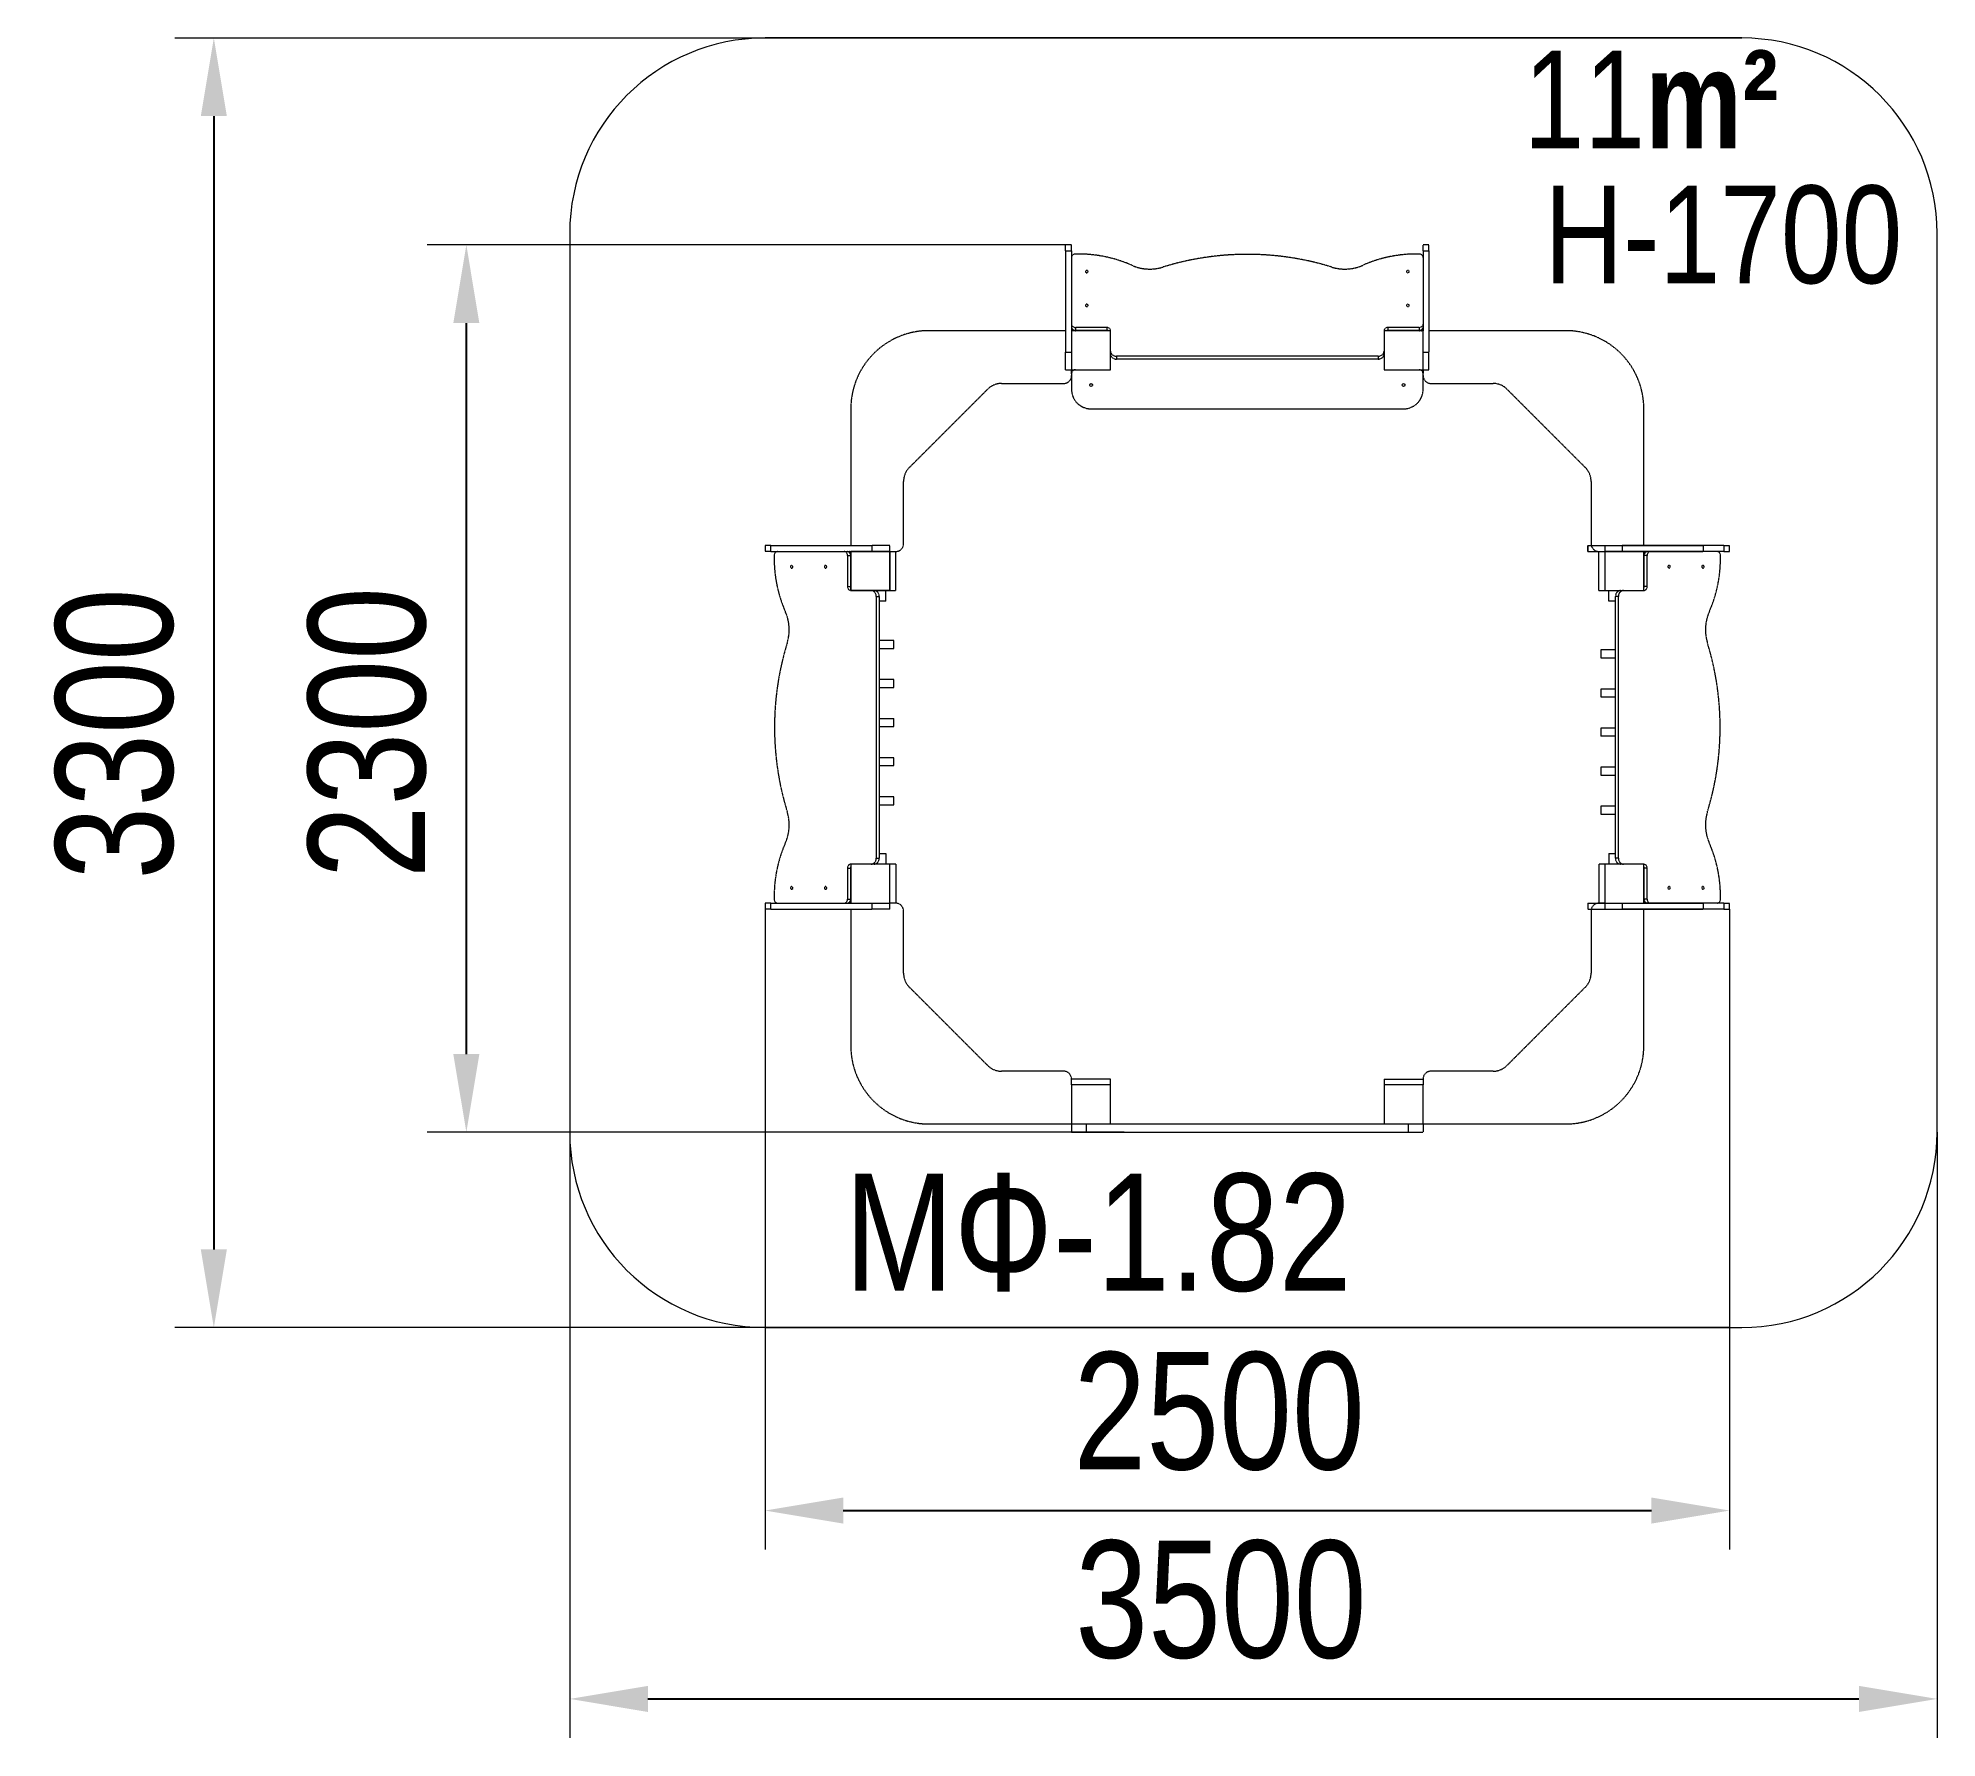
# Model space of a CAD drawing. Header units: millimetres. Extents: x -2975 to 1886, y -2402 to 1948.
import ezdxf

# ---------------------------------------------------------------- set-up
doc = ezdxf.new("R2010")
doc.units = ezdxf.units.MM
doc.linetypes.add('HIDDEN', pattern=[1.905, 1.27, -0.635])
for name, color, linetype in [('DIKOM_АРТИКУЛ', 7, 'Continuous'), ('DIKOM_ЗОНА', 90, 'Continuous'), ('DIKOM_ОБЪЕКТ', 7, 'Continuous'), ('DIKOM_РАЗМЕР_ЗОНА', 7, 'Continuous'), ('DIKOM_РАЗМЕР_ОБЪЕКТА', 7, 'Continuous')]:
    doc.layers.add(name, color=color, linetype=linetype)
doc.styles.add('style1', font='arialbd.ttf', dxfattribs={"width": 0.8})
doc.dimstyles.new('1-50', dxfattribs={"dimtxt": 300, "dimasz": 200, "dimexe": 100, "dimexo": 0, "dimgap": 100, "dimtad": 1, "dimtxsty": 'style1', "dimcen": 200, "dimclrd": 7, "dimclre": 7, "dimclrt": 7, "dimadec": 1, "dimazin": 2, "dimtfac": 1, "dimtmove": 0, "dimatfit": 2, "dimfxl": 0, "dimlwd": 25, "dimlwe": 18, "dimarcsym": 0})

# ---------------------------------------------------------------- blocks, each defined once
blk = doc.blocks.new('*D9')
at = {"layer": 'Defpoints', "color": 0, "transparency": 16777216}
for p in [(-1113.5, -280.6), (1355.5, -280.6), (1355.5, -1819.8)]:
    blk.add_point(p, dxfattribs=at)
at = {"layer": 'DIKOM_РАЗМЕР_ОБЪЕКТА', "color": 7, "lineweight": 18, "transparency": 16777216}
for p, q in [((-1113.5, -280.6), (-1113.5, -1919.8)), ((1355.5, -280.6), (1355.5, -1919.8))]:
    blk.add_line(p, q, dxfattribs=at)
at = {"layer": 'DIKOM_РАЗМЕР_ОБЪЕКТА', "color": 7, "lineweight": 25, "transparency": 16777216}
blk.add_line((-913.5, -1819.8), (1155.5, -1819.8), dxfattribs=at)
at = {"layer": 'DIKOM_РАЗМЕР_ОБЪЕКТА', "color": 7, "transparency": 16777216}
for points in [[(-913.5, -1786.4), (-913.5, -1853.1), (-1113.5, -1819.8)], [(1155.5, -1786.4), (1155.5, -1853.1), (1355.5, -1819.8)]]:
    blk.add_solid(points, dxfattribs=at)
at = {"layer": 'DIKOM_РАЗМЕР_ОБЪЕКТА', "color": 7, "transparency": 16777216, "insert": (48.9, -1566.6), "char_height": 300, "attachment_point": 5, "style": 'style1'}
blk.add_mtext('{\\fArial|b0|i0|c204|p34;2500}', dxfattribs=at)
blk = doc.blocks.new('*D10')
at = {"layer": 'Defpoints', "color": 0, "transparency": 16777216}
for p in [(-1613.5, -851.6), (1886.5, -851.6), (1886.5, -2301.8)]:
    blk.add_point(p, dxfattribs=at)
at = {"layer": 'DIKOM_РАЗМЕР_ЗОНА', "color": 7, "lineweight": 18, "transparency": 16777216}
for p, q in [((-1613.5, -851.6), (-1613.5, -2401.8)), ((1886.5, -851.6), (1886.5, -2401.8))]:
    blk.add_line(p, q, dxfattribs=at)
at = {"layer": 'DIKOM_РАЗМЕР_ЗОНА', "color": 7, "lineweight": 25, "transparency": 16777216}
blk.add_line((-1413.5, -2301.8), (1686.5, -2301.8), dxfattribs=at)
at = {"layer": 'DIKOM_РАЗМЕР_ЗОНА', "color": 7, "transparency": 16777216}
for points in [[(-1413.5, -2268.5), (-1413.5, -2335.2), (-1613.5, -2301.8)], [(1686.5, -2268.5), (1686.5, -2335.2), (1886.5, -2301.8)]]:
    blk.add_solid(points, dxfattribs=at)
at = {"layer": 'DIKOM_РАЗМЕР_ЗОНА', "color": 7, "transparency": 16777216, "insert": (53.4, -2048.6), "char_height": 300, "attachment_point": 5, "style": 'style1'}
blk.add_mtext('{\\fArial|b0|i0|c204|p34;3500}', dxfattribs=at)
blk = doc.blocks.new('*D11')
at = {"layer": 'Defpoints', "color": 0, "transparency": 16777216}
for p in [(-1878.1, 1419), (-329, 1419), (-193.9, -851.6)]:
    blk.add_point(p, dxfattribs=at)
at = {"layer": 'DIKOM_РАЗМЕР_ОБЪЕКТА', "color": 7, "lineweight": 18, "transparency": 16777216}
for p, q in [((-329, 1419), (-1978.1, 1419)), ((-193.9, -851.6), (-1978.1, -851.6))]:
    blk.add_line(p, q, dxfattribs=at)
at = {"layer": 'DIKOM_РАЗМЕР_ОБЪЕКТА', "color": 7, "lineweight": 25, "transparency": 16777216}
blk.add_line((-1878.1, -651.6), (-1878.1, 1219), dxfattribs=at)
at = {"layer": 'DIKOM_РАЗМЕР_ОБЪЕКТА', "color": 7, "transparency": 16777216}
for points in [[(-1911.5, 1219), (-1844.8, 1219), (-1878.1, 1419)], [(-1911.5, -651.6), (-1844.8, -651.6), (-1878.1, -851.6)]]:
    blk.add_solid(points, dxfattribs=at)
at = {"layer": 'DIKOM_РАЗМЕР_ОБЪЕКТА', "color": 7, "transparency": 16777216, "insert": (-2131.4, 170.7), "char_height": 300, "attachment_point": 5, "rotation": 90, "style": 'style1'}
blk.add_mtext('{\\fArial|b0|i0|c204|p34;2300}', dxfattribs=at)
blk = doc.blocks.new('*D12')
at = {"layer": 'Defpoints', "color": 0, "transparency": 16777216}
for p in [(1386.5, 1948.4), (-2524.5, -1351.6), (1355.5, -1351.6)]:
    blk.add_point(p, dxfattribs=at)
at = {"layer": 'DIKOM_РАЗМЕР_ЗОНА', "color": 7, "lineweight": 18, "transparency": 16777216}
for p, q in [((1386.5, 1948.4), (-2624.5, 1948.4)), ((1355.5, -1351.6), (-2624.5, -1351.6))]:
    blk.add_line(p, q, dxfattribs=at)
at = {"layer": 'DIKOM_РАЗМЕР_ЗОНА', "color": 7, "lineweight": 25, "transparency": 16777216}
blk.add_line((-2524.5, 1748.4), (-2524.5, -1151.6), dxfattribs=at)
at = {"layer": 'DIKOM_РАЗМЕР_ЗОНА', "color": 7, "transparency": 16777216}
for points in [[(-2557.8, 1748.4), (-2491.1, 1748.4), (-2524.5, 1948.4)], [(-2557.8, -1151.6), (-2491.1, -1151.6), (-2524.5, -1351.6)]]:
    blk.add_solid(points, dxfattribs=at)
at = {"layer": 'DIKOM_РАЗМЕР_ЗОНА', "color": 7, "transparency": 16777216, "insert": (-2777.8, 167.6), "char_height": 300, "attachment_point": 5, "rotation": 90, "style": 'style1'}
blk.add_mtext('{\\fArial|b0|i0|c204|p34;3300}', dxfattribs=at)

msp = doc.modelspace()

# ---------------------------------------------------------------- linework, layer by layer
at = {"layer": 'DIKOM_ЗОНА', "color": 3, "lineweight": 15}
msp.add_lwpolyline([(1886.468, 1448.441, 0.41421356), (1386.468, 1948.441), (-1113.532, 1948.441, 0.41421356), (-1613.532, 1448.441), (-1613.532, -851.559, 0.41421356), (-1113.532, -1351.559), (1386.468, -1351.559, 0.41421356), (1886.468, -851.559)], format="xyb", close=True, dxfattribs=at)
at = {"layer": 'DIKOM_ОБЪЕКТ', "color": 7, "linetype": 'HIDDEN', "lineweight": 15}
for p, q in [((-328.999, 1418.974), (-343.999, 1418.974)), ((-343.999, 1403.859), (-343.999, 1418.974)), ((-328.999, 1403.859), (-328.999, 1418.974)), ((586.001, 1418.974), (571.001, 1418.974)), ((571.001, 1403.859), (571.001, 1418.974)), ((586.001, 1403.859), (586.001, 1418.974)), ((-343.999, 1403.859), (-328.999, 1403.859)), ((-343.999, 1403.859), (-343.999, 1144.325)), ((-328.999, 1403.859), (-328.999, 1199.441)), ((571.001, 1403.859), (586.001, 1403.859)), ((571.001, 1403.859), (571.001, 1199.441)), ((586.001, 1403.859), (586.001, 1144.325)), ((-343.999, 1199.441), (-693.999, 1199.441)), ((-328.999, 1204.441), (-327.66, 1204.441)), ((-228.999, 1199.441), (-328.999, 1199.441)), ((-328.999, 1199.441), (-328.999, 1099.441)), ((-238.999, 1207.8), (-318.999, 1207.8)), ((-318.999, 1207.8), (-318.999, 1200.3)), ((-238.999, 1200.3), (-318.999, 1200.3)), ((-238.999, 1207.8), (-238.999, 1200.3)), ((-228.999, 1099.441), (-228.999, 1199.441)), ((471.001, 1199.441), (471.001, 1099.441)), ((571.001, 1199.441), (471.001, 1199.441)), ((561.001, 1207.8), (481.001, 1207.8)), ((481.001, 1207.8), (481.001, 1200.3)), ((561.001, 1200.3), (481.001, 1200.3)), ((561.001, 1207.8), (561.001, 1200.3)), ((569.661, 1204.441), (571.001, 1204.441)), ((571.001, 1099.441), (571.001, 1199.441)), ((936, 1199.441), (586.001, 1199.441)), ((-343.999, 1144.325), (-328.999, 1144.325)), ((-343.999, 1099.441), (-343.999, 1144.325)), ((-213.999, 1134.188), (-213.999, 1126.688)), ((456.001, 1134.188), (-213.999, 1134.188)), ((456.001, 1126.688), (-213.999, 1126.688)), ((456.001, 1134.188), (456.001, 1126.688)), ((571.001, 1144.325), (586.001, 1144.325)), ((586.001, 1099.441), (586.001, 1144.325)), ((-343.999, 1099.441), (-328.999, 1099.441)), ((-328.999, 1099.441), (-228.999, 1099.441)), ((-328.999, 1089.441), (-328.999, 1099.441)), ((-328.999, 1089.441), (-328.999, 1049.441)), ((471.001, 1099.441), (571.001, 1099.441)), ((571.001, 1099.441), (586.001, 1099.441)), ((571.001, 1099.441), (571.001, 1089.464)), ((571.001, 1049.441), (571.001, 1089.441)), ((-744.355, 849.086), (-543.644, 1049.797)), ((-508.289, 1064.441), (-348.999, 1064.441)), ((591.001, 1064.441), (750.29, 1064.441)), ((785.645, 1049.797), (986.356, 849.086)), ((-893.999, 999.441), (-893.999, 649.441)), ((-278.999, 999.441), (521.001, 999.441)), ((1136, 649.441), (1136, 999.441)), ((-758.999, 654.441), (-758.999, 813.731)), ((1001.001, 813.731), (1001.001, 654.441)), ((-1113.532, 649.441), (-1113.532, 634.441)), ((-1098.417, 649.441), (-1113.532, 649.441)), ((-1098.417, 634.441), (-1113.532, 634.441)), ((-1098.417, 634.441), (-1098.417, 649.441)), ((-1098.417, 649.441), (-838.884, 649.441)), ((-1098.417, 634.441), (-893.999, 634.441)), ((-898.999, 632.972), (-898.999, 634.441)), ((-893.999, 634.441), (-893.999, 534.441)), ((-793.999, 634.441), (-893.999, 634.441)), ((-893.999, 534.441), (-893.999, 634.441)), ((-893.999, 634.441), (-793.999, 634.441)), ((-838.884, 634.441), (-838.884, 649.441)), ((-793.999, 649.441), (-838.884, 649.441)), ((-793.999, 634.441), (-793.999, 649.441)), ((-793.999, 534.441), (-793.999, 634.441)), ((-793.999, 634.441), (-778.999, 634.441)), ((-793.999, 634.441), (-793.999, 534.441)), ((-778.999, 534.441), (-778.999, 634.441)), ((992.699, 649.441), (992.699, 634.441)), ((992.699, 634.441), (992.699, 649.441)), ((992.699, 649.441), (1287.962, 649.441)), ((992.699, 634.441), (1287.962, 634.441)), ((1021.001, 634.441), (1036.001, 634.441)), ((1021.001, 534.441), (1021.001, 634.441)), ((1036.001, 649.441), (1036.001, 634.441)), ((1036.001, 649.441), (1080.885, 649.441)), ((1136.001, 634.441), (1036.001, 634.441)), ((1036.001, 634.441), (1036.001, 534.441)), ((1036.001, 634.441), (1036.001, 534.441)), ((1136.001, 634.441), (1036.001, 634.441)), ((1036.001, 634.441), (1036.001, 534.441)), ((1136.001, 634.441), (1036.001, 634.441)), ((1080.885, 649.441), (1080.885, 634.441)), ((1340.418, 649.441), (1080.885, 649.441)), ((1340.418, 634.441), (1136.001, 634.441)), ((1136.001, 534.441), (1136.001, 634.441)), ((1136.001, 534.441), (1136.001, 634.441)), ((1136.001, 534.441), (1136.001, 634.441)), ((1141.001, 634.441), (1141.001, 632.972)), ((1287.962, 649.441), (1287.962, 634.441)), ((1340.418, 649.441), (1340.418, 634.441)), ((1340.418, 649.441), (1355.534, 649.441)), ((1340.418, 634.441), (1355.534, 634.441)), ((1355.534, 634.441), (1355.534, 649.441)), ((-902.358, 624.441), (-902.358, 544.441)), ((-902.358, 624.441), (-894.858, 624.441)), ((-894.858, 624.441), (-894.858, 544.441)), ((1144.36, 624.441), (1136.86, 624.441)), ((1136.86, 544.441), (1136.86, 624.441)), ((1144.36, 544.441), (1144.36, 624.441)), ((-902.358, 544.441), (-894.858, 544.441)), ((1144.36, 544.441), (1136.86, 544.441)), ((-893.999, 534.441), (-793.999, 534.441)), ((-793.999, 534.441), (-893.999, 534.441)), ((-828.746, 519.441), (-828.746, -150.559)), ((-828.746, 519.441), (-821.246, 519.441)), ((-821.246, 519.441), (-821.246, -150.559)), ((-803.999, 507.441), (-821.246, 507.441)), ((-803.999, 507.441), (-803.999, 534.441)), ((-793.999, 534.441), (-778.999, 534.441)), ((-793.999, 534.441), (-778.999, 534.441)), ((1021.001, 534.441), (1036.001, 534.441)), ((1036.001, 534.441), (1136.001, 534.441)), ((1036.001, 534.441), (1136.001, 534.441)), ((1036.001, 534.441), (1136.001, 534.441)), ((1046.001, 507.441), (1046.001, 534.441)), ((1063.248, 507.441), (1046.001, 507.441)), ((1063.407, 521.788), (1063.248, 519.441)), ((1070.748, 519.441), (1063.248, 519.441)), ((1063.248, -150.559), (1063.248, 519.441)), ((1063.883, 524.077), (1063.407, 521.788)), ((1064.663, 526.251), (1063.883, 524.077)), ((1065.728, 528.258), (1064.663, 526.251)), ((1067.052, 530.048), (1065.728, 528.258)), ((1068.602, 531.577), (1067.052, 530.048)), ((1070.34, 532.806), (1068.602, 531.577)), ((1072.224, 533.707), (1070.34, 532.806)), ((1070.907, 521.788), (1070.748, 519.441)), ((1070.748, -150.559), (1070.748, 519.441)), ((1071.383, 524.077), (1070.907, 521.788)), ((1072.163, 526.251), (1071.383, 524.077)), ((1073.228, 528.258), (1072.163, 526.251)), ((1074.206, 534.257), (1072.224, 533.707)), ((1074.552, 530.048), (1073.228, 528.258)), ((1076.238, 534.441), (1074.206, 534.257)), ((1076.102, 531.577), (1074.552, 530.048)), ((1077.84, 532.806), (1076.102, 531.577)), ((1079.724, 533.707), (1077.84, 532.806)), ((1081.706, 534.257), (1079.724, 533.707)), ((1083.738, 534.441), (1081.706, 534.257)), ((-821.246, 407.441), (-794.182, 407.441)), ((-794.182, 407.441), (-783.999, 407.441)), ((-783.999, 386.441), (-783.999, 407.441)), ((-821.246, 386.441), (-794.182, 386.441)), ((-794.182, 386.441), (-783.999, 386.441)), ((1026.001, 382.441), (1026.001, 361.441)), ((1036.183, 382.441), (1026.001, 382.441)), ((1036.183, 361.441), (1026.001, 361.441)), ((1063.248, 382.441), (1036.183, 382.441)), ((1063.248, 361.441), (1036.183, 361.441)), ((-821.246, 307.441), (-794.182, 307.441)), ((-794.182, 307.441), (-783.999, 307.441)), ((-783.999, 286.441), (-783.999, 307.441)), ((-821.246, 286.441), (-794.182, 286.441)), ((-794.182, 286.441), (-783.999, 286.441)), ((1026.001, 282.441), (1026.001, 261.441)), ((1036.183, 282.441), (1026.001, 282.441)), ((1036.183, 261.441), (1026.001, 261.441)), ((1063.248, 282.441), (1036.183, 282.441)), ((1063.248, 261.441), (1036.183, 261.441)), ((-821.246, 207.441), (-794.182, 207.441)), ((-794.182, 207.441), (-783.999, 207.441)), ((-783.999, 186.441), (-783.999, 207.441)), ((-821.246, 186.441), (-794.182, 186.441)), ((-794.182, 186.441), (-783.999, 186.441)), ((1026.001, 182.441), (1026.001, 161.441)), ((1036.183, 182.441), (1026.001, 182.441)), ((1036.183, 161.441), (1026.001, 161.441)), ((1063.248, 182.441), (1036.183, 182.441)), ((1063.248, 161.441), (1036.183, 161.441)), ((-821.246, 107.441), (-794.182, 107.441)), ((-794.182, 107.441), (-783.999, 107.441)), ((-783.999, 86.441), (-783.999, 107.441)), ((-821.246, 86.441), (-794.182, 86.441)), ((-794.182, 86.441), (-783.999, 86.441)), ((1026.001, 82.441), (1026.001, 61.441)), ((1036.183, 82.441), (1026.001, 82.441)), ((1036.183, 61.441), (1026.001, 61.441)), ((1063.248, 82.441), (1036.183, 82.441)), ((1063.248, 61.441), (1036.183, 61.441)), ((-821.246, 7.441), (-794.182, 7.441)), ((-794.182, 7.441), (-783.999, 7.441)), ((-783.999, -13.559), (-783.999, 7.441)), ((-821.246, -13.559), (-794.182, -13.559)), ((-794.182, -13.559), (-783.999, -13.559)), ((1026.001, -17.559), (1026.001, -38.559)), ((1036.183, -17.559), (1026.001, -17.559)), ((1036.183, -38.559), (1026.001, -38.559)), ((1063.248, -17.559), (1036.183, -17.559)), ((1063.248, -38.559), (1036.183, -38.559)), ((-821.246, -138.559), (-803.999, -138.559)), ((-803.999, -138.559), (-803.999, -165.559)), ((1046.001, -138.559), (1046.001, -165.559)), ((1046.001, -138.559), (1063.248, -138.559)), ((-902.358, -175.559), (-902.358, -255.559)), ((-902.358, -175.559), (-894.858, -175.559)), ((-894.858, -175.559), (-894.858, -255.559)), ((-793.999, -165.559), (-893.999, -165.559)), ((-893.999, -165.559), (-893.999, -265.559)), ((-828.746, -150.559), (-821.246, -150.559)), ((-793.999, -265.559), (-793.999, -165.559)), ((-778.999, -165.559), (-793.999, -165.559)), ((-778.999, -165.559), (-778.999, -265.559)), ((1021.001, -165.559), (1021.001, -265.559)), ((1036.001, -165.559), (1021.001, -165.559)), ((1036.001, -165.559), (1036.001, -265.559)), ((1136.001, -165.559), (1036.001, -165.559)), ((1036.001, -165.559), (1036.001, -265.559)), ((1136.001, -165.559), (1036.001, -165.559)), ((1070.748, -150.559), (1063.248, -150.559)), ((1136.001, -265.559), (1136.001, -165.559)), ((1136.001, -265.559), (1136.001, -165.559)), ((1144.36, -175.559), (1136.86, -175.559)), ((1136.86, -255.559), (1136.86, -175.559)), ((1144.36, -255.559), (1144.36, -175.559)), ((-1113.532, -265.559), (-1113.532, -280.559)), ((-1098.417, -265.559), (-1113.532, -265.559)), ((-1098.417, -280.559), (-1113.532, -280.559)), ((-1098.417, -280.559), (-1098.417, -265.559)), ((-1098.417, -265.559), (-893.999, -265.559)), ((-1098.417, -280.559), (-838.884, -280.559)), ((-902.358, -255.559), (-894.858, -255.559)), ((-898.999, -265.559), (-898.999, -264.089)), ((-893.999, -265.559), (-793.999, -265.559)), ((-893.999, -280.559), (-893.999, -630.559)), ((-838.884, -280.559), (-838.884, -265.559)), ((-793.999, -280.559), (-838.884, -280.559)), ((-793.999, -280.559), (-793.999, -265.559)), ((-778.999, -265.559), (-793.999, -265.559)), ((-758.999, -444.848), (-758.999, -285.559)), ((992.699, -265.559), (1287.962, -265.559)), ((992.699, -265.559), (992.699, -280.559)), ((992.699, -280.559), (1287.962, -280.559)), ((1001.001, -285.559), (1001.001, -444.848)), ((1036.001, -265.559), (1021.001, -265.559)), ((1036.001, -265.559), (1036.001, -280.559)), ((1036.001, -265.559), (1136.001, -265.559)), ((1036.001, -265.559), (1136.001, -265.559)), ((1036.001, -280.559), (1080.885, -280.559)), ((1080.885, -265.559), (1080.885, -280.559)), ((1340.418, -280.559), (1080.885, -280.559)), ((1340.418, -265.559), (1136.001, -265.559)), ((1136.001, -630.558), (1136.001, -280.559)), ((1144.36, -255.559), (1136.86, -255.559)), ((1141.001, -264.089), (1141.001, -265.559)), ((1287.962, -265.559), (1287.962, -280.559)), ((1340.418, -265.559), (1340.418, -280.559)), ((1340.418, -265.559), (1355.534, -265.559)), ((1340.418, -280.559), (1355.534, -280.559)), ((1355.534, -280.559), (1355.534, -265.559)), ((-543.644, -680.914), (-744.355, -480.203)), ((986.356, -480.203), (785.645, -680.914)), ((-348.999, -695.559), (-508.289, -695.559)), ((-328.999, -730.559), (-328.999, -715.559)), ((-228.999, -715.559), (-328.999, -715.559)), ((-228.999, -730.559), (-228.999, -715.559)), ((471.001, -715.559), (471.001, -730.559)), ((471.001, -715.559), (571.001, -715.559)), ((571.001, -715.559), (571.001, -730.559)), ((750.29, -695.559), (591.001, -695.559)), ((-228.999, -730.559), (-328.999, -730.559)), ((-328.999, -730.559), (-328.999, -830.559)), ((-228.999, -830.559), (-228.999, -730.559)), ((471.001, -730.559), (471.001, -830.559)), ((571.001, -730.559), (471.001, -730.559)), ((571.001, -830.559), (571.001, -730.559)), ((-693.999, -830.559), (-328.999, -830.559)), ((-328.999, -830.559), (-328.999, -851.559)), ((-328.999, -830.559), (-228.999, -830.559)), ((-328.999, -851.559), (-291.121, -851.559)), ((-291.121, -830.559), (-291.121, -851.559)), ((-291.121, -851.559), (533.122, -851.559)), ((-228.999, -830.559), (471.001, -830.559)), ((471.001, -830.559), (571.001, -830.559)), ((533.122, -830.559), (533.122, -851.559)), ((533.122, -851.559), (571.001, -851.559)), ((571.001, -830.558), (936.001, -830.558)), ((571.001, -830.559), (571.001, -851.559))]:
    msp.add_line(p, q, dxfattribs=at)
at = {"layer": 'DIKOM_ОБЪЕКТ', "color": 7, "linetype": 'HIDDEN', "lineweight": 15, "flags": 128}
for points in [[(-319.253, 1395.492), (-321.167, 1395.289), (-323.001, 1394.771), (-324.686, 1393.958), (-326.159, 1392.88), (-327.366, 1391.577), (-328.262, 1390.098), (-328.813, 1388.497), (-328.999, 1386.834)], [(336.994, 1362.222), (322.632, 1366.519), (308.157, 1370.52), (293.576, 1374.221), (278.897, 1377.621), (264.13, 1380.719), (249.281, 1383.511), (234.36, 1385.998), (219.375, 1388.176), (204.335, 1390.046), (189.248, 1391.605), (174.122, 1392.854), (158.966, 1393.791), (143.788, 1394.417), (128.598, 1394.729), (113.403, 1394.729), (98.213, 1394.417), (83.036, 1393.791), (67.88, 1392.854), (52.754, 1391.605), (37.666, 1390.046), (22.626, 1388.176), (7.641, 1385.998), (-7.28, 1383.511), (-22.129, 1380.719), (-36.896, 1377.621), (-51.575, 1374.221), (-66.156, 1370.52), (-80.631, 1366.519), (-94.993, 1362.222)], [(571.001, 1386.834), (570.815, 1388.497), (570.263, 1390.098), (569.368, 1391.577), (568.161, 1392.88), (566.687, 1393.958), (565.002, 1394.771), (563.168, 1395.289), (561.254, 1395.492)], [(-293.499, 1350.695), (-293.31, 1349.71), (-292.761, 1348.833), (-291.914, 1348.157), (-290.859, 1347.756), (-289.71, 1347.674), (-288.593, 1347.919), (-287.629, 1348.464), (-286.921, 1349.252), (-286.547, 1350.196), (-286.547, 1351.193), (-286.921, 1352.137), (-287.629, 1352.925), (-288.593, 1353.47), (-289.71, 1353.715), (-290.859, 1353.633), (-291.914, 1353.232), (-292.761, 1352.556), (-293.31, 1351.679), (-293.499, 1350.695)], [(528.501, 1350.695), (528.69, 1349.71), (529.239, 1348.833), (530.086, 1348.157), (531.141, 1347.756), (532.29, 1347.674), (533.407, 1347.919), (534.371, 1348.464), (535.079, 1349.252), (535.453, 1350.196), (535.453, 1351.193), (535.079, 1352.137), (534.371, 1352.925), (533.407, 1353.47), (532.29, 1353.715), (531.141, 1353.633), (530.086, 1353.232), (529.239, 1352.556), (528.69, 1351.679), (528.501, 1350.695)], [(-293.499, 1264.092), (-293.31, 1263.108), (-292.761, 1262.23), (-291.914, 1261.554), (-290.859, 1261.154), (-289.71, 1261.071), (-288.593, 1261.316), (-287.629, 1261.862), (-286.921, 1262.649), (-286.547, 1263.593), (-286.547, 1264.591), (-286.921, 1265.535), (-287.629, 1266.322), (-288.593, 1266.868), (-289.71, 1267.113), (-290.859, 1267.03), (-291.914, 1266.63), (-292.761, 1265.954), (-293.31, 1265.076), (-293.499, 1264.092)], [(528.501, 1264.092), (528.69, 1263.108), (529.239, 1262.23), (530.086, 1261.554), (531.141, 1261.154), (532.29, 1261.071), (533.407, 1261.316), (534.371, 1261.862), (535.079, 1262.649), (535.453, 1263.593), (535.453, 1264.591), (535.079, 1265.535), (534.371, 1266.322), (533.407, 1266.868), (532.29, 1267.113), (531.141, 1267.03), (530.086, 1266.63), (529.239, 1265.954), (528.69, 1265.076), (528.501, 1264.092)], [(-328.999, 1216.461), (-328.807, 1214.771), (-328.238, 1213.146), (-327.314, 1211.649), (-326.07, 1210.337), (-324.555, 1209.26), (-322.826, 1208.46), (-320.95, 1207.967), (-318.999, 1207.8)], [(561.001, 1207.8), (562.952, 1207.967), (564.827, 1208.46), (566.556, 1209.26), (568.072, 1210.337), (569.315, 1211.649), (570.239, 1213.146), (570.808, 1214.771), (571.001, 1216.461)], [(-328.999, 1208.961), (-328.807, 1207.271), (-328.238, 1205.646), (-327.314, 1204.149), (-326.07, 1202.837), (-324.555, 1201.76), (-322.826, 1200.96), (-320.95, 1200.467), (-318.999, 1200.3)], [(-229.005, 1199.441), (-229.192, 1200.83), (-229.761, 1202.454), (-230.685, 1203.951), (-231.928, 1205.264), (-233.444, 1206.341), (-235.173, 1207.141), (-237.048, 1207.634), (-238.999, 1207.8)], [(481.001, 1207.8), (479.05, 1207.634), (477.174, 1207.141), (475.445, 1206.341), (473.93, 1205.264), (472.686, 1203.951), (471.762, 1202.454), (471.193, 1200.83), (471.007, 1199.441)], [(561.001, 1200.3), (562.952, 1200.467), (564.827, 1200.96), (566.556, 1201.76), (568.072, 1202.837), (569.315, 1204.149), (570.239, 1205.646), (570.808, 1207.271), (571.001, 1208.961)], [(-228.999, 1147.179), (-228.815, 1145.146), (-228.265, 1143.164), (-227.364, 1141.281), (-226.135, 1139.543), (-224.606, 1137.993), (-222.816, 1136.669), (-220.809, 1135.604), (-218.635, 1134.824), (-216.346, 1134.348), (-213.999, 1134.188)], [(-228.999, 1139.679), (-228.815, 1137.646), (-228.265, 1135.664), (-227.364, 1133.781), (-226.135, 1132.043), (-224.606, 1130.493), (-222.816, 1129.169), (-220.809, 1128.104), (-218.635, 1127.324), (-216.346, 1126.848), (-213.999, 1126.688)], [(456.001, 1134.188), (458.347, 1134.348), (460.636, 1134.824), (462.81, 1135.604), (464.817, 1136.669), (466.607, 1137.993), (468.136, 1139.543), (469.366, 1141.281), (470.266, 1143.164), (470.816, 1145.146), (471.001, 1147.179)], [(456.001, 1126.688), (458.347, 1126.848), (460.636, 1127.324), (462.81, 1128.104), (464.817, 1129.169), (466.607, 1130.493), (468.136, 1132.043), (469.366, 1133.781), (470.266, 1135.664), (470.816, 1137.646), (471.001, 1139.679)], [(-1081.392, 634.441), (-1083.055, 634.255), (-1084.656, 633.704), (-1086.135, 632.808), (-1087.438, 631.601), (-1088.516, 630.128), (-1089.329, 628.443), (-1089.847, 626.609), (-1090.05, 624.694)], [(-902.358, 624.441), (-902.525, 626.392), (-903.018, 628.268), (-903.818, 629.997), (-904.895, 631.512), (-906.207, 632.756), (-907.705, 633.68), (-909.329, 634.249), (-911.019, 634.441)], [(-894.858, 624.441), (-895.025, 626.392), (-895.518, 628.268), (-896.318, 629.997), (-897.395, 631.512), (-898.707, 632.756), (-900.205, 633.68), (-901.829, 634.249), (-903.519, 634.441)], [(1145.52, 634.441), (1143.83, 634.249), (1142.206, 633.68), (1140.709, 632.756), (1139.396, 631.512), (1138.319, 629.997), (1137.519, 628.268), (1137.026, 626.392), (1136.86, 624.441)], [(1153.02, 634.441), (1151.33, 634.249), (1149.706, 633.68), (1148.209, 632.756), (1146.896, 631.512), (1145.819, 629.997), (1145.019, 628.268), (1144.526, 626.392), (1144.36, 624.441)], [(1332.051, 624.694), (1331.848, 626.609), (1331.33, 628.443), (1330.517, 630.128), (1329.439, 631.601), (1328.136, 632.808), (1326.657, 633.704), (1325.056, 634.255), (1323.394, 634.441)], [(-1045.253, 591.941), (-1044.268, 592.131), (-1043.391, 592.679), (-1042.715, 593.527), (-1042.314, 594.582), (-1042.232, 595.73), (-1042.477, 596.847), (-1043.023, 597.812), (-1043.81, 598.519), (-1044.754, 598.894), (-1045.752, 598.894), (-1046.695, 598.519), (-1047.483, 597.812), (-1048.028, 596.847), (-1048.273, 595.73), (-1048.191, 594.582), (-1047.79, 593.527), (-1047.114, 592.679), (-1046.237, 592.131), (-1045.253, 591.941)], [(-958.65, 591.941), (-957.666, 592.131), (-956.788, 592.679), (-956.113, 593.527), (-955.712, 594.582), (-955.629, 595.73), (-955.874, 596.847), (-956.42, 597.812), (-957.207, 598.519), (-958.151, 598.894), (-959.149, 598.894), (-960.093, 598.519), (-960.88, 597.812), (-961.426, 596.847), (-961.671, 595.73), (-961.588, 594.582), (-961.188, 593.527), (-960.512, 592.679), (-959.634, 592.131), (-958.65, 591.941)], [(1200.651, 598.941), (1199.667, 598.752), (1198.79, 598.203), (1198.114, 597.356), (1197.713, 596.3), (1197.631, 595.152), (1197.876, 594.035), (1198.421, 593.071), (1199.209, 592.363), (1200.152, 591.989), (1201.15, 591.989), (1202.094, 592.363), (1202.881, 593.071), (1203.427, 594.035), (1203.672, 595.152), (1203.59, 596.3), (1203.189, 597.356), (1202.513, 598.203), (1201.636, 598.752), (1200.651, 598.941)], [(1287.254, 598.941), (1286.27, 598.752), (1285.392, 598.203), (1284.716, 597.356), (1284.316, 596.3), (1284.233, 595.152), (1284.478, 594.035), (1285.024, 593.071), (1285.811, 592.363), (1286.755, 591.989), (1287.753, 591.989), (1288.696, 592.363), (1289.484, 593.071), (1290.03, 594.035), (1290.275, 595.152), (1290.192, 596.3), (1289.791, 597.356), (1289.116, 598.203), (1288.238, 598.752), (1287.254, 598.941)], [(-902.358, 544.441), (-902.192, 542.49), (-901.699, 540.614), (-900.899, 538.886), (-899.822, 537.37), (-898.51, 536.127), (-897.012, 535.202), (-895.388, 534.633), (-893.999, 534.447)], [(1136.001, 534.447), (1137.389, 534.633), (1139.014, 535.202), (1140.511, 536.127), (1141.823, 537.37), (1142.9, 538.886), (1143.7, 540.614), (1144.193, 542.49), (1144.36, 544.441)], [(-828.746, 519.441), (-828.906, 521.788), (-829.382, 524.077), (-830.162, 526.251), (-831.227, 528.258), (-832.551, 530.048), (-834.101, 531.577), (-835.839, 532.806), (-837.722, 533.707), (-839.705, 534.257), (-841.737, 534.441)], [(-821.246, 519.441), (-821.406, 521.788), (-821.882, 524.077), (-822.662, 526.251), (-823.727, 528.258), (-825.051, 530.048), (-826.601, 531.577), (-828.339, 532.806), (-830.222, 533.707), (-832.205, 534.257), (-834.237, 534.441)], [(-1056.78, 400.435), (-1061.077, 386.073), (-1065.078, 371.598), (-1068.779, 357.017), (-1072.179, 342.338), (-1075.277, 327.57), (-1078.069, 312.722), (-1080.556, 297.801), (-1082.734, 282.816), (-1084.604, 267.776), (-1086.164, 252.688), (-1087.412, 237.562), (-1088.35, 222.406), (-1088.975, 207.229), (-1089.287, 192.039), (-1089.287, 176.844), (-1088.975, 161.654), (-1088.35, 146.476), (-1087.412, 131.32), (-1086.164, 116.194), (-1084.604, 101.107), (-1082.734, 86.066), (-1080.556, 71.082), (-1078.069, 56.161), (-1075.277, 41.312), (-1072.179, 26.544), (-1068.779, 11.866), (-1065.078, -2.715), (-1061.077, -17.191), (-1056.78, -31.552)], [(1298.781, -31.552), (1303.079, -17.191), (1307.079, -2.715), (1310.78, 11.866), (1314.181, 26.544), (1317.278, 41.312), (1320.071, 56.161), (1322.557, 71.082), (1324.735, 86.066), (1326.605, 101.107), (1328.165, 116.194), (1329.414, 131.32), (1330.351, 146.476), (1330.976, 161.654), (1331.289, 176.844), (1331.289, 192.039), (1330.976, 207.229), (1330.351, 222.406), (1329.414, 237.562), (1328.165, 252.688), (1326.605, 267.776), (1324.735, 282.816), (1322.557, 297.801), (1320.071, 312.722), (1317.278, 327.57), (1314.181, 342.338), (1310.78, 357.017), (1307.079, 371.598), (1303.079, 386.073), (1298.781, 400.435)], [(-893.999, -165.565), (-895.388, -165.751), (-897.012, -166.32), (-898.51, -167.244), (-899.822, -168.488), (-900.899, -170.003), (-901.699, -171.732), (-902.192, -173.608), (-902.358, -175.559)], [(-841.737, -165.559), (-839.705, -165.374), (-837.722, -164.825), (-835.839, -163.924), (-834.101, -162.694), (-832.551, -161.165), (-831.227, -159.376), (-830.162, -157.369), (-829.382, -155.194), (-828.906, -152.905), (-828.746, -150.559)], [(-834.237, -165.559), (-832.205, -165.374), (-830.222, -164.825), (-828.339, -163.924), (-826.601, -162.694), (-825.051, -161.165), (-823.727, -159.376), (-822.662, -157.369), (-821.882, -155.194), (-821.406, -152.905), (-821.246, -150.559)], [(1063.248, -150.559), (1063.407, -152.905), (1063.883, -155.194), (1064.663, -157.369), (1065.728, -159.376), (1067.052, -161.165), (1068.602, -162.694), (1070.34, -163.924), (1072.224, -164.825), (1074.206, -165.374), (1076.238, -165.559)], [(1070.748, -150.559), (1070.907, -152.905), (1071.383, -155.194), (1072.163, -157.369), (1073.228, -159.376), (1074.552, -161.165), (1076.102, -162.694), (1077.84, -163.924), (1079.724, -164.825), (1081.706, -165.374), (1083.738, -165.559)], [(1144.36, -175.559), (1144.193, -173.608), (1143.7, -171.732), (1142.9, -170.003), (1141.823, -168.488), (1140.511, -167.244), (1139.014, -166.32), (1137.389, -165.751), (1136.001, -165.565)], [(-1045.253, -230.059), (-1044.268, -229.869), (-1043.391, -229.321), (-1042.715, -228.473), (-1042.314, -227.418), (-1042.232, -226.27), (-1042.477, -225.153), (-1043.023, -224.188), (-1043.81, -223.481), (-1044.754, -223.106), (-1045.752, -223.106), (-1046.695, -223.481), (-1047.483, -224.188), (-1048.028, -225.153), (-1048.273, -226.27), (-1048.191, -227.418), (-1047.79, -228.473), (-1047.114, -229.321), (-1046.237, -229.869), (-1045.253, -230.059)], [(-958.65, -230.059), (-957.666, -229.869), (-956.788, -229.321), (-956.113, -228.473), (-955.712, -227.418), (-955.629, -226.27), (-955.874, -225.153), (-956.42, -224.188), (-957.207, -223.481), (-958.151, -223.106), (-959.149, -223.106), (-960.093, -223.481), (-960.88, -224.188), (-961.426, -225.153), (-961.671, -226.27), (-961.588, -227.418), (-961.188, -228.473), (-960.512, -229.321), (-959.634, -229.869), (-958.65, -230.059)], [(1200.651, -223.059), (1199.667, -223.248), (1198.79, -223.797), (1198.114, -224.644), (1197.713, -225.7), (1197.631, -226.848), (1197.876, -227.965), (1198.421, -228.929), (1199.209, -229.637), (1200.152, -230.011), (1201.15, -230.011), (1202.094, -229.637), (1202.881, -228.929), (1203.427, -227.965), (1203.672, -226.848), (1203.59, -225.7), (1203.189, -224.644), (1202.513, -223.797), (1201.636, -223.248), (1200.651, -223.059)], [(1287.254, -223.059), (1286.27, -223.248), (1285.392, -223.797), (1284.716, -224.644), (1284.316, -225.7), (1284.233, -226.848), (1284.478, -227.965), (1285.024, -228.929), (1285.811, -229.637), (1286.755, -230.011), (1287.753, -230.011), (1288.696, -229.637), (1289.484, -228.929), (1290.03, -227.965), (1290.275, -226.848), (1290.192, -225.7), (1289.791, -224.644), (1289.116, -223.797), (1288.238, -223.248), (1287.254, -223.059)], [(-1090.05, -255.812), (-1089.847, -257.726), (-1089.329, -259.56), (-1088.516, -261.245), (-1087.438, -262.719), (-1086.135, -263.926), (-1084.656, -264.822), (-1083.055, -265.373), (-1081.392, -265.559)], [(-911.019, -265.559), (-909.329, -265.367), (-907.705, -264.798), (-906.207, -263.873), (-904.895, -262.63), (-903.818, -261.114), (-903.018, -259.386), (-902.525, -257.51), (-902.358, -255.559)], [(-903.519, -265.559), (-901.829, -265.367), (-900.205, -264.798), (-898.707, -263.873), (-897.395, -262.63), (-896.318, -261.114), (-895.518, -259.386), (-895.025, -257.51), (-894.858, -255.559)], [(1136.86, -255.559), (1137.026, -257.51), (1137.519, -259.386), (1138.319, -261.114), (1139.396, -262.63), (1140.709, -263.873), (1142.206, -264.798), (1143.83, -265.367), (1145.52, -265.559)], [(1144.36, -255.559), (1144.526, -257.51), (1145.019, -259.386), (1145.819, -261.114), (1146.896, -262.63), (1148.209, -263.873), (1149.706, -264.798), (1151.33, -265.367), (1153.02, -265.559)], [(1323.394, -265.559), (1325.056, -265.373), (1326.657, -264.822), (1328.136, -263.926), (1329.439, -262.719), (1330.517, -261.245), (1331.33, -259.56), (1331.848, -257.726), (1332.051, -255.812)]]:
    msp.add_lwpolyline(points, dxfattribs=at)
at = {"layer": 'DIKOM_ОБЪЕКТ', "color": 7, "linetype": 'HIDDEN', "lineweight": 15}
for centre in [(-278.999, 1060.441), (521.001, 1060.441)]:
    msp.add_circle(centre, 3.5, dxfattribs=at)
for centre, radius, start, end in [((-311.004, 1057.728), 337.865, 66.189747, 91.398969), ((-128.733, 1471.47), 114.339, 246.347231, 287.162805), ((370.745, 1471.351), 114.229, 252.814221, 293.670593), ((553.005, 1057.728), 337.865, 88.601031, 113.810253), ((-693.999, 999.441), 200, 90, 180), ((-323.999, 1204.441), 5, 180, 270), ((-318.999, 1209.441), 10, 201.026278, 270), ((-238.983, 1188.971), 11.33, 67.552797, 90.081751), ((480.94, 1189.164), 11.137, 89.686475, 112.607869), ((561.001, 1209.441), 10, 270, 338.973722), ((566.001, 1204.441), 5, 270, 0), ((936, 999.441), 200, 0, 90), ((-348.999, 1084.441), 20, 270, 0), ((-318.999, 1089.441), 10, 90, 180), ((561.001, 1089.441), 10, 0, 90), ((591.001, 1084.441), 20, 180, 270), ((-508.289, 1014.441), 50, 90, 135), ((-278.999, 1049.441), 50, 180, 270), ((521.001, 1049.441), 50, 270, 0), ((750.29, 1014.441), 50, 45, 90), ((-708.999, 813.731), 50, 135, 180), ((951.001, 813.731), 50, 0, 45), ((-898.999, 629.441), 5, 0, 90), ((-778.999, 654.441), 20, 270, 0), ((1021.001, 654.441), 20, 180, 270), ((1141.001, 629.441), 5, 90, 180), ((-752.286, 616.446), 337.865, 178.601031, 203.839574), ((994.287, 616.446), 337.865, 336.160426, 1.398969), ((-883.722, 544.38), 11.137, 179.686475, 202.653668), ((1125.53, 544.425), 11.33, 337.544507, 0.081751), ((-1165.91, 434.186), 114.229, 342.814221, 23.712682), ((1408.029, 434.175), 114.339, 156.309629, 197.162805), ((-1166.028, -65.292), 114.339, 336.309629, 17.162805), ((1407.911, -65.304), 114.229, 162.814221, 203.712682), ((-752.286, -247.563), 337.865, 156.160426, 181.398969), ((994.287, -247.563), 337.865, 358.601031, 23.839574), ((-883.529, -175.543), 11.33, 157.544507, 180.081751), ((1125.723, -175.498), 11.137, 359.686475, 22.653668), ((-898.999, -260.559), 5, 270, 0), ((-778.999, -285.559), 20, 0, 90), ((1021.001, -285.559), 20, 90, 180), ((1141.001, -260.559), 5, 180, 270), ((-708.999, -444.848), 50, 180, 225), ((951.001, -444.848), 50, 315, 0), ((-693.999, -630.559), 200, 180, 270), ((936.001, -630.558), 200, 270, 0), ((-508.289, -645.559), 50, 225, 270), ((-348.999, -715.559), 20, 0, 90), ((591.001, -715.559), 20, 90, 180), ((750.29, -645.559), 50, 270, 315)]:
    msp.add_arc(centre, radius, start, end, dxfattribs=at)

# ---------------------------------------------------------------- texts
at = {"layer": 'DIKOM_АРТИКУЛ', "insert": (-909.953, -957.396), "char_height": 300, "width": 1373.12348, "attachment_point": 1, "style": 'style1'}
msp.add_mtext('{\\fArial|b0|i0|c204|p34;МФ-1.82}', dxfattribs=at)
at = {"layer": 'DIKOM_РАЗМЕР_ОБЪЕКТА', "char_height": 250, "width": 1481.46375, "attachment_point": 1, "style": 'style1'}
for s, insert in [('{\\fArial|b0|i0|c204|p34;11}m²', (828.439, 1916.416)), ('{\\fArial|b0|i0|c204|p34;H-1700}', (881.277, 1570.915))]:
    msp.add_mtext(s, dxfattribs=dict(at, insert=insert))

# ---------------------------------------------------------------- dimensions: what is measured, and where the dimension line sits
at = {"layer": 'DIKOM_РАЗМЕР_ЗОНА'}
dim = msp.add_linear_dim(base=(-2524.482, -1351.559), p1=(1386.468, 1948.441), p2=(1355.534, -1351.559), angle=90, text='{\\fArial|b0|i0|c204|p34;<>}', dimstyle='1-50', dxfattribs=at)
dim.commit()
dim.dimension.update_dxf_attribs({"geometry": '*D12', "text_midpoint": (-2524.482, 167.552), "dimtype": 160})
dim = msp.add_linear_dim(base=(1886.468, -2301.849), p1=(-1613.532, -851.559), p2=(1886.468, -851.559), text='{\\fArial|b0|i0|c204|p34;<>}', dimstyle='1-50', dxfattribs=at)
dim.commit()
dim.dimension.update_dxf_attribs({"geometry": '*D10', "text_midpoint": (53.426, -2301.849), "dimtype": 160})
at = {"layer": 'DIKOM_РАЗМЕР_ОБЪЕКТА'}
dim = msp.add_linear_dim(base=(-1878.127, 1418.974), p1=(-193.855, -851.559), p2=(-328.999, 1418.974), angle=90, text='{\\fArial|b0|i0|c204|p34;2300}', dimstyle='1-50', dxfattribs=at)
dim.commit()
dim.dimension.update_dxf_attribs({"geometry": '*D11', "text_midpoint": (-1878.127, 170.732), "dimtype": 160})
dim = msp.add_linear_dim(base=(1355.534, -1819.757), p1=(-1113.532, -280.559), p2=(1355.534, -280.559), text='{\\fArial|b0|i0|c204|p34;2500}', dimstyle='1-50', dxfattribs=at)
dim.commit()
dim.dimension.update_dxf_attribs({"geometry": '*D9', "text_midpoint": (48.875, -1819.757), "dimtype": 160})

doc.saveas('drawing.dxf')
